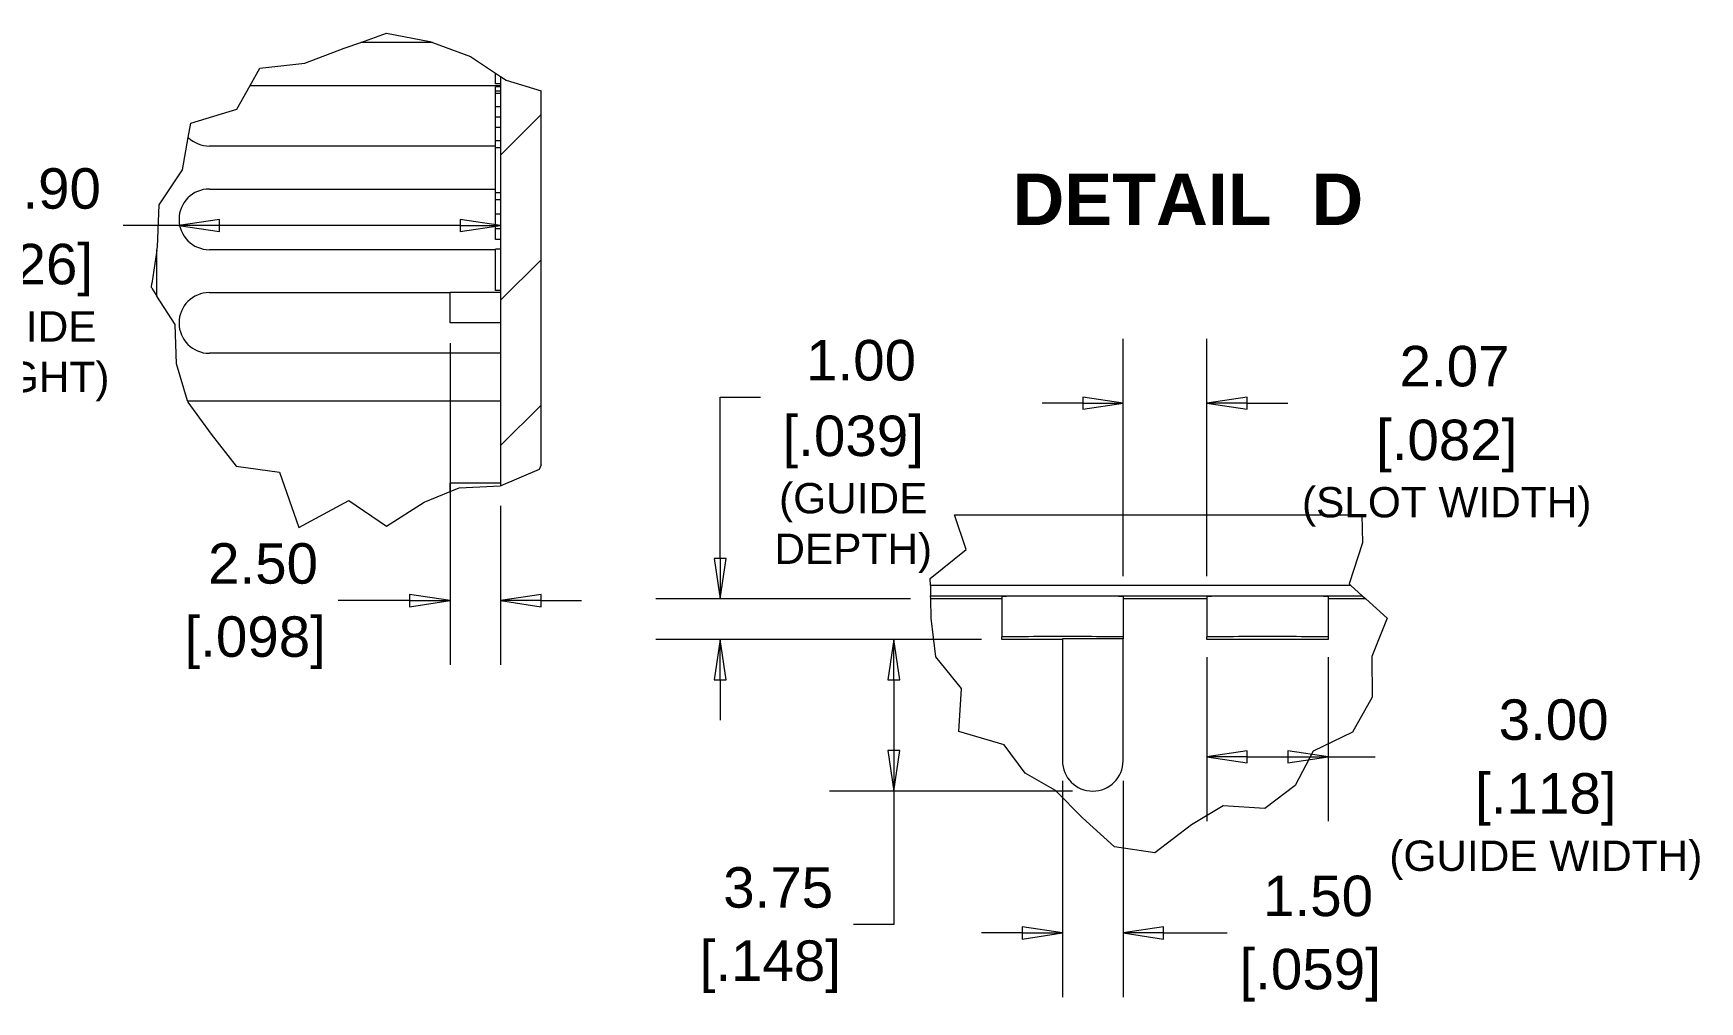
# Model space of a CAD drawing. Header units: millimetres. Extents: x 15 to 432, y 11 to 331.
# Drawn here: x 171.4 to 303.3, y 129.9 to 206.5 of the extents above; entities that cross this region are included whole.
import ezdxf

# ---------------------------------------------------------------- set-up
doc = ezdxf.new("R2010")
doc.units = ezdxf.units.MM
doc.header["$LTSCALE"] = 1.6
doc.layers.get('0').update_dxf_attribs({"lineweight": 25})
for name, color, linetype, lineweight in [('Break Line (ANSI)', 7, 'Continuous', 9), ('Dimension (ANSI)', 7, 'Continuous', 9), ('Hatch (ANSI)', 7, 'Continuous', 9), ('Symbol (ANSI)', 7, 'Continuous', 9), ('Visible (ANSI)', 7, 'Continuous', 9), ('Visible Narrow (ANSI)', 7, 'Continuous', 9)]:
    doc.layers.add(name, color=color, linetype=linetype, lineweight=lineweight)
doc.styles.add('Label Text (ANSI)', font='arialbd.ttf')
doc.styles.add('Note Text (ANSI)', font='arial.ttf')
doc.dimstyles.new('Default - mm (ANSI)', dxfattribs={"dimscale": 1.6, "dimtxt": 2, "dimasz": 2, "dimexe": 3.175, "dimexo": 1, "dimgap": 0.8, "dimtad": 0, "dimtih": 1, "dimtoh": 1, "dimrnd": 1e-08, "dimzin": 4, "dimdsep": 46, "dimtxsty": 'Note Text (ANSI)', "dimblk": 'Filled-1', "dimcen": 0.09, "dimdle": 10, "dimclrd": 256, "dimclre": 256, "dimclrt": 256, "dimadec": 1, "dimazin": 0, "dimtfac": 1.524, "dimtofl": 0, "dimtmove": 0, "dimatfit": 3, "dimfxl": 0, "dimtolj": 1, "dimtzin": 0, "dimlwd": -1, "dimlwe": -1, "dimarcsym": 0})

# ---------------------------------------------------------------- blocks, each defined once
blk = doc.blocks.new('Filled-1')
at = {"color": 0}
for p, q in [((0, 0), (-1, 0.15)), ((-1, 0.15), (-1, -0.15)), ((-1, 0), (0, 0)), ((-1, -0.15), (0, 0))]:
    blk.add_line(p, q, dxfattribs=at)
at = {"color": 0, "flags": 128}
blk.add_lwpolyline([(-1, -0.15), (0, 0), (-1, 0.15), (-1, -0.15)], dxfattribs=at)
at = {"color": 0}
blk.add_solid([(-1, -0.15), (0, 0), (-1, 0.15), (-1, -0.15)], dxfattribs=at)
blk = doc.blocks.new('*D26')
at = {"layer": 'Defpoints', "color": 0, "transparency": 16777216}
for p in [(182.93, 191.8), (208.38, 191.31), (208.38, 170.72)]:
    blk.add_point(p, dxfattribs=at)
at = {"layer": 'Dimension (ANSI)', "transparency": 16777216}
for p, q in [((182.93, 191.31), (178.51, 191.31)), ((205.18, 191.31), (186.13, 191.31))]:
    blk.add_line(p, q, dxfattribs=at)
at = {"layer": 'Dimension (ANSI)', "transparency": 16777216, "xscale": 3.2, "yscale": 3.2, "zscale": 3.2, "rotation": 180}
blk.add_blockref('Filled-1', (182.93, 191.31), dxfattribs=at)
at = {"layer": 'Dimension (ANSI)', "transparency": 16777216, "xscale": 3.2, "yscale": 3.2, "zscale": 3.2}
blk.add_blockref('Filled-1', (208.38, 191.31), dxfattribs=at)
at = {"layer": 'Dimension (ANSI)', "transparency": 16777216, "char_height": 3.2, "attachment_point": 5, "style": 'Note Text (ANSI)'}
for s, insert in [('\\A1; 15.90', (170.54, 194.22)), ('\\A1;[.626]{\\P\\fArial|b0|i0;\\H2.4000;(GUIDE\\PHEIGHT)}', (170.54, 183.63))]:
    blk.add_mtext(s, dxfattribs=dict(at, insert=insert))
blk = doc.blocks.new('*D27')
at = {"layer": 'Defpoints', "color": 0, "transparency": 16777216}
for p in [(204.38, 183.6), (208.38, 170.72), (208.38, 161.63)]:
    blk.add_point(p, dxfattribs=at)
at = {"layer": 'Dimension (ANSI)', "transparency": 16777216}
for p, q in [((204.38, 182), (204.38, 156.55)), ((208.38, 169.12), (208.38, 156.55)), ((201.18, 161.63), (195.53, 161.63)), ((211.58, 161.63), (214.78, 161.63))]:
    blk.add_line(p, q, dxfattribs=at)
at = {"layer": 'Dimension (ANSI)', "transparency": 16777216, "xscale": 3.2, "yscale": 3.2, "zscale": 3.2}
blk.add_blockref('Filled-1', (204.38, 161.63), dxfattribs=at)
at = {"layer": 'Dimension (ANSI)', "transparency": 16777216, "xscale": 3.2, "yscale": 3.2, "zscale": 3.2, "rotation": 180}
blk.add_blockref('Filled-1', (208.38, 161.63), dxfattribs=at)
at = {"layer": 'Dimension (ANSI)', "transparency": 16777216, "char_height": 3.2, "attachment_point": 5, "style": 'Note Text (ANSI)'}
for s, insert in [('\\A1; 2.50', (188.96, 164.55)), ('\\A1;[.098]', (188.96, 158.3))]:
    blk.add_mtext(s, dxfattribs=dict(at, insert=insert))
blk = doc.blocks.new('*D34')
at = {"layer": 'Defpoints', "color": 0, "transparency": 16777216}
for p in [(252.84, 148.96), (257.64, 148.96), (257.64, 135.33)]:
    blk.add_point(p, dxfattribs=at)
at = {"layer": 'Dimension (ANSI)', "transparency": 16777216}
for p, q in [((252.84, 147.36), (252.84, 130.25)), ((257.64, 147.36), (257.64, 130.25)), ((249.64, 135.33), (246.44, 135.33)), ((260.84, 135.33), (265.86, 135.33))]:
    blk.add_line(p, q, dxfattribs=at)
at = {"layer": 'Dimension (ANSI)', "transparency": 16777216, "xscale": 3.2, "yscale": 3.2, "zscale": 3.2}
blk.add_blockref('Filled-1', (252.84, 135.33), dxfattribs=at)
at = {"layer": 'Dimension (ANSI)', "transparency": 16777216, "xscale": 3.2, "yscale": 3.2, "zscale": 3.2, "rotation": 180}
blk.add_blockref('Filled-1', (257.64, 135.33), dxfattribs=at)
at = {"layer": 'Dimension (ANSI)', "transparency": 16777216, "char_height": 3.2, "attachment_point": 5, "style": 'Note Text (ANSI)'}
for s, insert in [('\\A1; 1.50', (272.44, 138.24)), ('\\A1;[.059]', (272.44, 131.99))]:
    blk.add_mtext(s, dxfattribs=dict(at, insert=insert))
blk = doc.blocks.new('*D35')
at = {"layer": 'Defpoints', "color": 0, "transparency": 16777216}
for p in [(264.26, 177.25), (257.64, 161.96), (264.26, 161.96)]:
    blk.add_point(p, dxfattribs=at)
at = {"layer": 'Dimension (ANSI)', "transparency": 16777216}
for p, q in [((257.64, 163.56), (257.64, 182.33)), ((264.26, 163.56), (264.26, 182.33)), ((254.44, 177.25), (251.24, 177.25)), ((267.46, 177.25), (270.66, 177.25))]:
    blk.add_line(p, q, dxfattribs=at)
at = {"layer": 'Dimension (ANSI)', "transparency": 16777216, "xscale": 3.2, "yscale": 3.2, "zscale": 3.2}
blk.add_blockref('Filled-1', (257.64, 177.25), dxfattribs=at)
at = {"layer": 'Dimension (ANSI)', "transparency": 16777216, "xscale": 3.2, "yscale": 3.2, "zscale": 3.2, "rotation": 180}
blk.add_blockref('Filled-1', (264.26, 177.25), dxfattribs=at)
at = {"layer": 'Dimension (ANSI)', "transparency": 16777216, "char_height": 3.2, "attachment_point": 5, "style": 'Note Text (ANSI)'}
for s, insert in [('\\A1; 2.07', (283.24, 180.16)), ('\\A1;[.082]{\\P\\fArial|b0|i0;\\H2.4000;(SLOT WIDTH)}', (283.24, 171.72))]:
    blk.add_mtext(s, dxfattribs=dict(at, insert=insert))
blk = doc.blocks.new('*D36')
at = {"layer": 'Defpoints', "color": 0, "transparency": 16777216}
for p in [(264.26, 158.76), (273.86, 158.76), (273.86, 149.27)]:
    blk.add_point(p, dxfattribs=at)
at = {"layer": 'Dimension (ANSI)', "transparency": 16777216}
for p, q in [((264.26, 157.16), (264.26, 144.19)), ((273.86, 157.16), (273.86, 144.19)), ((267.46, 149.27), (270.66, 149.27)), ((273.86, 149.27), (277.58, 149.27))]:
    blk.add_line(p, q, dxfattribs=at)
at = {"layer": 'Dimension (ANSI)', "transparency": 16777216, "xscale": 3.2, "yscale": 3.2, "zscale": 3.2, "rotation": 180}
blk.add_blockref('Filled-1', (264.26, 149.27), dxfattribs=at)
at = {"layer": 'Dimension (ANSI)', "transparency": 16777216, "xscale": 3.2, "yscale": 3.2, "zscale": 3.2}
blk.add_blockref('Filled-1', (273.86, 149.27), dxfattribs=at)
at = {"layer": 'Dimension (ANSI)', "transparency": 16777216, "char_height": 3.2, "attachment_point": 5, "style": 'Note Text (ANSI)'}
for s, insert in [('\\A1; 3.00', (291.08, 152.19)), ('\\A1;[.118]{\\P\\fArial|b0|i0;\\H2.4000;(GUIDE WIDTH)}', (291.08, 143.75))]:
    blk.add_mtext(s, dxfattribs=dict(at, insert=insert))
blk = doc.blocks.new('*D37')
at = {"layer": 'Defpoints', "color": 0, "transparency": 16777216}
for p in [(225.75, 161.76), (242.41, 161.76), (248.04, 158.56)]:
    blk.add_point(p, dxfattribs=at)
at = {"layer": 'Dimension (ANSI)', "transparency": 16777216}
for p, q in [((225.75, 164.96), (225.75, 177.72)), ((225.75, 177.72), (228.95, 177.72)), ((240.81, 161.76), (220.67, 161.76)), ((246.44, 158.56), (220.67, 158.56)), ((225.75, 155.36), (225.75, 152.16))]:
    blk.add_line(p, q, dxfattribs=at)
at = {"layer": 'Dimension (ANSI)', "transparency": 16777216, "xscale": 3.2, "yscale": 3.2, "zscale": 3.2}
for p, rotation in [((225.75, 161.76), 270), ((225.75, 158.56), 90)]:
    blk.add_blockref('Filled-1', p, dxfattribs=dict(at, rotation=rotation))
at = {"layer": 'Dimension (ANSI)', "transparency": 16777216, "char_height": 3.2, "attachment_point": 5, "style": 'Note Text (ANSI)'}
for s, insert in [('\\A1; 1.00', (236.28, 180.63)), ('\\A1;[.039]{\\P\\fArial|b0|i0;\\H2.4000;(GUIDE \\PDEPTH)}', (236.28, 170.04))]:
    blk.add_mtext(s, dxfattribs=dict(at, insert=insert))
blk = doc.blocks.new('*D38')
at = {"layer": 'Defpoints', "color": 0, "transparency": 16777216}
for p in [(239.49, 158.56), (248.04, 158.56), (255.24, 146.56)]:
    blk.add_point(p, dxfattribs=at)
at = {"layer": 'Dimension (ANSI)', "transparency": 16777216}
for p, q in [((246.44, 158.56), (234.41, 158.56)), ((239.49, 155.36), (239.49, 149.76)), ((253.64, 146.56), (234.41, 146.56)), ((239.49, 146.56), (239.49, 135.99)), ((239.49, 135.99), (236.29, 135.99))]:
    blk.add_line(p, q, dxfattribs=at)
at = {"layer": 'Dimension (ANSI)', "transparency": 16777216, "xscale": 3.2, "yscale": 3.2, "zscale": 3.2}
for p, rotation in [((239.49, 158.56), 90), ((239.49, 146.56), 270)]:
    blk.add_blockref('Filled-1', p, dxfattribs=dict(at, rotation=rotation))
at = {"layer": 'Dimension (ANSI)', "transparency": 16777216, "char_height": 3.2, "attachment_point": 5, "style": 'Note Text (ANSI)'}
for s, insert in [('\\A1; 3.75', (229.72, 138.91)), ('\\A1;[.148]', (229.72, 132.66))]:
    blk.add_mtext(s, dxfattribs=dict(at, insert=insert))

msp = doc.modelspace()

# ---------------------------------------------------------------- hatches: boundary and pattern name
at = {"layer": 'Hatch (ANSI)'}
h = msp.add_hatch(dxfattribs=at)
h.set_pattern_fill('ANSI31', color=256, scale=65.024, style=0)
h.set_pattern_definition([(45, (0, 0), (-5.74736, 5.74736), [])])
h.paths.add_polyline_path([(208.81, 202.823), (211.582, 201.972), (211.582, 172.386), (211.43, 172.006), (208.401, 170.719), (208.382, 170.718), (208.382, 203.107)])

# ---------------------------------------------------------------- linework, layer by layer
at = {"layer": 'Break Line (ANSI)'}
for p, q in [((196.002, 205.336), (197.309, 205.798)), ((197.309, 205.798), (199.338, 206.516)), ((199.338, 206.516), (202.77, 205.881)), ((202.77, 205.881), (202.992, 205.798)), ((202.992, 205.798), (205.989, 204.689)), ((192.882, 204.154), (196.002, 205.336)), ((205.989, 204.689), (207.982, 203.371)), ((188.558, 202.398), (189.322, 203.765)), ((189.322, 203.765), (192.882, 204.154)), ((207.982, 203.371), (208.382, 203.107)), ((208.382, 203.107), (208.81, 202.823)), ((187.506, 200.517), (188.558, 202.398)), ((208.81, 202.823), (211.582, 201.972)), ((183.866, 199.399), (187.506, 200.517)), ((183.668, 198.271), (183.866, 199.399)), ((183.221, 195.722), (183.668, 198.271)), ((181.375, 192.955), (183.221, 195.722)), ((181.219, 189.612), (181.375, 192.955)), ((181.182, 189.359), (180.789, 186.72)), ((181.182, 189.359), (181.219, 189.612)), ((180.743, 186.417), (180.789, 186.72)), ((180.789, 186.346), (180.743, 186.417)), ((180.789, 186.346), (181.182, 185.731)), ((182.627, 183.47), (181.182, 185.731)), ((182.723, 180.37), (182.627, 183.47)), ((183.593, 177.438), (182.723, 180.37)), ((183.593, 177.438), (183.622, 177.343)), ((183.622, 177.343), (185.479, 174.787)), ((185.479, 174.787), (187.455, 172.255)), ((187.455, 172.255), (190.892, 171.788)), ((190.892, 171.788), (192.424, 167.422)), ((211.43, 172.006), (208.401, 170.719)), ((211.582, 172.386), (211.43, 172.006)), ((202.336, 169.412), (204.382, 170.255)), ((204.382, 170.255), (205.111, 170.556)), ((205.111, 170.556), (208.382, 170.718)), ((208.401, 170.719), (208.382, 170.718)), ((192.424, 167.422), (196.366, 169.562)), ((196.366, 169.562), (199.338, 167.507)), ((199.338, 167.507), (202.336, 169.412)), ((245.216, 165.673), (244.301, 168.423)), ((276.52, 168.423), (276.57, 166.21)), ((276.57, 166.21), (275.519, 162.945)), ((242.373, 163.371), (245.216, 165.673)), ((242.387, 162.82), (242.373, 163.371)), ((242.387, 162.82), (242.407, 162.02)), ((275.519, 162.945), (275.658, 162.82)), ((276.549, 162.02), (275.658, 162.82)), ((242.414, 161.758), (242.407, 162.02)), ((242.453, 160.236), (242.414, 161.758)), ((276.549, 162.02), (276.84, 161.758)), ((276.84, 161.758), (278.535, 160.236)), ((242.815, 157.178), (242.453, 160.236)), ((278.535, 160.236), (277.318, 157.209)), ((244.853, 154.667), (242.815, 157.178)), ((277.318, 157.209), (277.35, 153.977)), ((244.63, 151.273), (244.853, 154.667)), ((277.35, 153.977), (275.775, 151.217)), ((248.218, 150.22), (244.63, 151.273)), ((275.775, 151.217), (272.686, 149.72)), ((249.877, 147.988), (248.218, 150.22)), ((272.686, 149.72), (271.251, 147.011)), ((252.28, 146.597), (249.877, 147.988)), ((254.41, 144.454), (252.28, 146.597)), ((271.251, 147.011), (268.842, 145.188)), ((265.562, 145.378), (263.037, 143.885)), ((268.842, 145.188), (265.562, 145.378)), ((256.963, 142.139), (254.41, 144.454)), ((263.037, 143.885), (260.154, 141.673)), ((260.154, 141.673), (256.963, 142.139))]:
    msp.add_line(p, q, dxfattribs=at)
at = {"layer": 'Visible (ANSI)'}
for p, q in [((202.992, 205.798), (197.309, 205.798)), ((207.982, 202.529), (207.982, 203.371)), ((208.382, 203.107), (208.382, 170.718)), ((188.558, 202.398), (208.382, 202.398)), ((208.382, 202.529), (207.982, 202.529)), ((207.982, 201.946), (207.982, 202.292)), ((208.382, 202.292), (207.982, 202.292)), ((207.982, 201.765), (207.982, 201.946)), ((208.382, 201.946), (207.982, 201.946)), ((207.982, 200.701), (207.982, 201.765)), ((208.382, 201.765), (207.982, 201.765)), ((211.582, 172.386), (211.582, 201.972)), ((207.982, 199.884), (207.982, 200.701)), ((208.382, 200.701), (207.982, 200.701)), ((207.982, 199.073), (207.982, 199.884)), ((208.382, 199.884), (207.982, 199.884)), ((207.982, 198.008), (207.982, 199.073)), ((208.382, 199.073), (207.982, 199.073)), ((208.382, 198.008), (207.982, 198.008)), ((207.982, 197.997), (207.982, 198.008)), ((207.982, 197.459), (207.982, 197.997)), ((208.382, 197.997), (207.982, 197.997)), ((207.982, 197.598), (185.335, 197.598)), ((207.982, 195.679), (207.982, 197.459)), ((208.382, 197.459), (207.982, 197.459)), ((207.982, 193.895), (207.982, 195.679)), ((185.335, 194.198), (207.982, 194.198)), ((207.982, 193.882), (207.982, 193.895)), ((208.382, 193.895), (207.982, 193.895)), ((207.982, 193.347), (207.982, 193.882)), ((208.382, 193.882), (207.982, 193.882)), ((207.982, 192.214), (207.982, 193.347)), ((208.382, 193.347), (207.982, 193.347)), ((207.982, 191.039), (207.982, 192.214)), ((208.382, 192.214), (207.982, 192.214)), ((207.982, 190.195), (207.982, 191.039)), ((208.382, 191.039), (207.982, 191.039)), ((208.382, 190.195), (207.982, 190.195)), ((181.182, 185.731), (181.182, 189.359)), ((207.982, 189.398), (185.335, 189.398)), ((207.982, 188.307), (207.982, 189.446)), ((208.382, 189.446), (207.982, 189.446)), ((207.982, 186.944), (207.982, 188.307)), ((185.335, 185.999), (204.382, 185.999)), ((208.382, 185.999), (204.382, 185.999)), ((204.382, 183.599), (204.382, 185.999)), ((207.982, 186.163), (207.982, 186.944)), ((208.382, 186.163), (207.982, 186.163)), ((208.382, 183.599), (204.382, 183.599)), ((208.382, 181.199), (185.335, 181.199)), ((183.593, 177.438), (208.382, 177.438)), ((204.382, 170.255), (204.382, 170.931)), ((208.382, 170.931), (204.382, 170.931)), ((244.301, 168.423), (276.52, 168.423)), ((248.035, 161.758), (242.414, 161.758)), ((248.035, 161.959), (248.035, 158.759)), ((257.635, 161.959), (257.635, 158.759)), ((264.264, 161.758), (257.635, 161.758)), ((264.264, 161.959), (264.264, 158.759)), ((273.864, 161.959), (273.864, 158.759)), ((276.84, 161.758), (273.864, 161.758)), ((248.035, 158.558), (248.035, 158.759)), ((252.835, 158.558), (248.035, 158.558)), ((257.635, 158.593), (252.835, 158.593)), ((252.835, 158.593), (252.835, 148.958)), ((257.635, 158.759), (257.635, 158.593)), ((257.635, 148.958), (257.635, 158.593)), ((264.264, 158.558), (264.264, 158.759)), ((273.864, 158.558), (264.264, 158.558)), ((273.864, 158.759), (273.864, 158.558))]:
    msp.add_line(p, q, dxfattribs=at)
msp.add_arc((255.235, 148.958), 2.4, 180, 0, dxfattribs=at)
for centre, major_axis, ratio, start_param in [((185.335, 199.998), (0, -2.4), 0.9999905, 5.5157086), ((185.335, 191.798), (0, -2.4), 0.9999905, 3.1415927), ((185.335, 183.599), (0, -2.4), 0.9999905, 3.1415927), ((252.835, 161.959), (-4.8, 0), 0.0043633, 3.1415927), ((269.064, 161.959), (-4.8, 0), 0.0043633, 3.1415927), ((252.835, 158.759), (-4.8, 0), 0.0043633, 3.1415927), ((269.064, 158.759), (-4.8, 0), 0.0043633, 3.1415927)]:
    msp.add_ellipse(centre, major_axis=major_axis, ratio=ratio, start_param=start_param, end_param=6.2831853, dxfattribs=at)
at = {"layer": 'Visible Narrow (ANSI)'}
for p, q in [((275.658, 162.82), (242.387, 162.82)), ((242.407, 162.02), (276.549, 162.02))]:
    msp.add_line(p, q, dxfattribs=at)

# ---------------------------------------------------------------- texts
at = {"layer": 'Symbol (ANSI)', "insert": (248.885, 191.353), "char_height": 4.064, "attachment_point": 7, "style": 'Label Text (ANSI)'}
msp.add_mtext('DETAIL  D', dxfattribs=at)

# ---------------------------------------------------------------- dimensions: what is measured, and where the dimension line sits
at = {"layer": 'Dimension (ANSI)'}
for base, p1, p2, angle, text, override, picture, middle in [((208.382, 191.309), (182.935, 191.798), (208.382, 170.718), 180, ' <>\\X[.626]{\\P\\fArial|b0|i0;\\H2.4000;(GUIDE\\PHEIGHT)}', {"dimgap": 0.8, "dimtih": 0, "dimtoh": 0, "dimdec": 2, "dimlfac": 0.625, "dimpost": '\\X', "dimse1": 1, "dimse2": 1, "dimtol": 0, "dimlim": 0, "dimtp": 0, "dimtm": 0, "dimtdec": 2, "dimatfit": 2}, '*D26', (170.537, 191.309)), ((225.746, 161.758), (248.035, 158.558), (242.414, 161.758), 90, ' <>\\X[.039]{\\P\\fArial|b0|i0;\\H2.4000;(GUIDE \\PDEPTH)}', {"dimgap": 0.8, "dimdec": 2, "dimlfac": 0.3125, "dimpost": '\\X', "dimtol": 0, "dimlim": 0, "dimtp": 0, "dimtm": 0, "dimtdec": 2, "dimatfit": 1}, '*D37', (236.276, 177.716)), ((264.264, 177.247), (257.635, 161.959), (264.264, 161.959), 180, ' <>\\X[.082]{\\P\\fArial|b0|i0;\\H2.4000;(SLOT WIDTH)}', {"dimgap": 0.8, "dimtih": 0, "dimtoh": 0, "dimdec": 2, "dimlfac": 0.3125, "dimpost": '\\X', "dimtol": 0, "dimlim": 0, "dimtp": 0, "dimtm": 0, "dimtdec": 2, "dimatfit": 1}, '*D35', (283.236, 177.247)), ((208.382, 161.635), (204.382, 183.599), (208.382, 170.718), 180, ' <>\\X[.098]', {"dimgap": 0.8, "dimtih": 0, "dimtoh": 0, "dimdec": 2, "dimlfac": 0.625, "dimpost": '\\X', "dimtol": 0, "dimlim": 0, "dimtp": 0, "dimtm": 0, "dimtdec": 2, "dimatfit": 1}, '*D27', (188.956, 161.635)), ((239.492, 158.558), (255.235, 146.558), (248.035, 158.558), 90, ' <>\\X[.148]', {"dimgap": 0.8, "dimdec": 2, "dimlfac": 0.3125, "dimpost": '\\X', "dimtol": 0, "dimlim": 0, "dimtp": 0, "dimtm": 0, "dimtdec": 2, "dimatfit": 2}, '*D38', (229.717, 135.994)), ((273.864, 149.275), (264.264, 158.759), (273.864, 158.759), 180, ' <>\\X[.118]{\\P\\fArial|b0|i0;\\H2.4000;(GUIDE WIDTH)}', {"dimgap": 0.8, "dimtih": 0, "dimtoh": 0, "dimdec": 2, "dimlfac": 0.3125, "dimpost": '\\X', "dimtol": 0, "dimlim": 0, "dimtp": 0, "dimtm": 0, "dimtdec": 2, "dimatfit": 2}, '*D36', (291.081, 149.275)), ((257.635, 135.326), (252.835, 148.958), (257.635, 148.958), 180, ' <>\\X[.059]', {"dimgap": 0.8, "dimtih": 0, "dimtoh": 0, "dimdec": 2, "dimlfac": 0.3125, "dimpost": '\\X', "dimtol": 0, "dimlim": 0, "dimtp": 0, "dimtm": 0, "dimtdec": 2, "dimatfit": 1}, '*D34', (272.436, 135.326))]:
    dim = msp.add_linear_dim(base=base, p1=p1, p2=p2, angle=angle, text=text, dimstyle='Default - mm (ANSI)', override=override, dxfattribs=at)
    dim.commit()
    dim.dimension.update_dxf_attribs({"geometry": picture, "text_midpoint": middle, "dimtype": 160})

doc.saveas('drawing.dxf')
